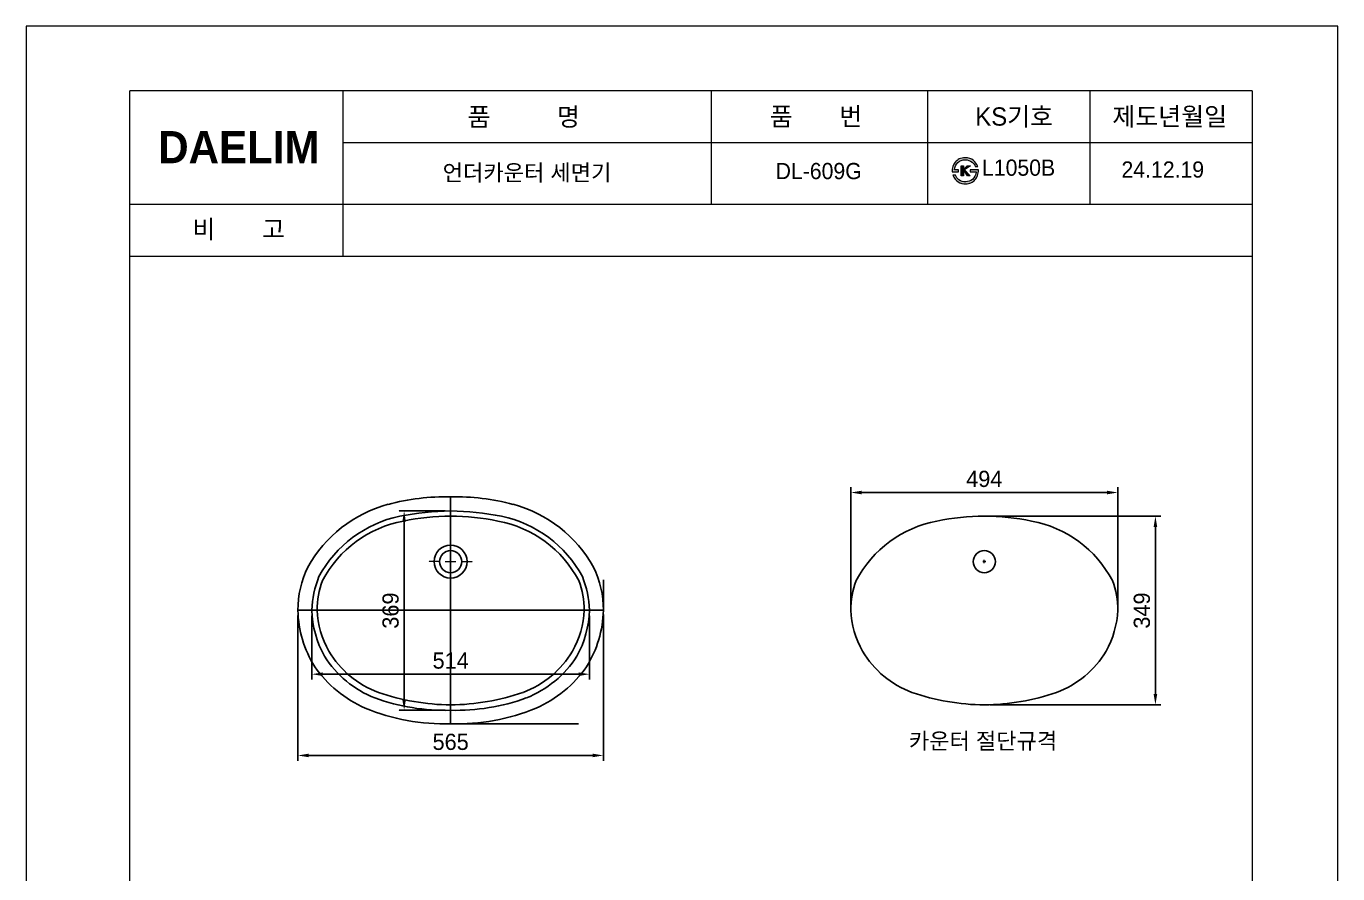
# Model space of a CAD drawing. Header units: millimetres. Extents: x 9033 to 25278, y 315 to 3859.
# Drawn here: x 22852 to 25278, y 2291 to 3859 of the extents above; entities that cross this region are included whole.
import ezdxf

# ---------------------------------------------------------------- set-up
doc = ezdxf.new("R2010")
doc.units = ezdxf.units.MM
doc.header["$LTSCALE"] = 0.1
doc.linetypes.add('AM_ISO02W050x2', pattern=[3.75, 3, -0.75])
doc.linetypes.add('CENTER', pattern=[50.8, 31.75, -6.35, 6.35, -6.35])
for name, color, linetype, lineweight in [('AM_6', 2, 'Continuous', 30), ('CEN', 1, 'CENTER', 5), ('DIM', 3, 'Continuous', 15), ('YA', 160, 'Continuous', 15)]:
    doc.layers.add(name, color=color, linetype=linetype, lineweight=lineweight)
doc.layers.add('LINE', color=7, linetype='Continuous')
doc.styles.add('h', font='', dxfattribs={"height": 30})
doc.styles.add('STYLE2', font='dutch.ttf', dxfattribs={"height": 25})
doc.styles.add('스타일1', font='txt.shx', dxfattribs={"bigfont": 'ghs.shx'})
doc.styles.get('h').set_extended_font_data('Haansoft Batang')
doc.dimstyles.new('AM_ISO$0', dxfattribs={"dimscale": 10, "dimtxt": 3.5, "dimasz": 2, "dimexe": 1, "dimexo": 1, "dimgap": 1, "dimtad": 1, "dimdec": 0, "dimdsep": 46, "dimtxsty": 'h', "dimcen": 0.5, "dimclrd": 256, "dimclre": 256, "dimclrt": 2, "dimadec": 0, "dimazin": 2, "dimtp": 0.1, "dimtm": 0.1, "dimtfac": 0.71, "dimtdec": 0, "dimtmove": 0, "dimatfit": 3, "dimfxl": 0, "dimlwd": -1, "dimlwe": -1, "dimarcsym": 0})

# ---------------------------------------------------------------- blocks, each defined once
blk = doc.blocks.new('*D118')
at = {"linetype": 'AM_ISO02W050x2'}
for p, q in [((24377, 2788.3), (24377, 3006.2)), ((24397, 2996.2), (24851, 2996.2)), ((24871, 2788.3), (24871, 3006.2))]:
    blk.add_line(p, q, dxfattribs=at)
for points in [[(24397, 2999.5), (24397, 2992.9), (24377, 2996.2)], [(24851, 2999.5), (24851, 2992.9), (24871, 2996.2)]]:
    blk.add_solid(points, dxfattribs=at)
at = {"layer": 'Defpoints', "color": 0, "linetype": 'AM_ISO02W050x2'}
for p in [(24871, 2996.2), (24377, 2778.3), (24871, 2778.3)]:
    blk.add_point(p, dxfattribs=at)
at = {"color": 2, "linetype": 'AM_ISO02W050x2', "insert": (24624, 3021.2), "char_height": 30, "attachment_point": 5, "style": 'h'}
blk.add_mtext('{\\C7;494}', dxfattribs=at)
blk = doc.blocks.new('*D119')
at = {"linetype": 'AM_ISO02W050x2'}
for p, q in [((24633.6, 2952.5), (24950.5, 2952.5)), ((24940.5, 2932.5), (24940.5, 2623.2)), ((24634, 2603.2), (24950.5, 2603.2))]:
    blk.add_line(p, q, dxfattribs=at)
for points in [[(24937.2, 2932.5), (24943.8, 2932.5), (24940.5, 2952.5)], [(24937.2, 2623.2), (24943.8, 2623.2), (24940.5, 2603.2)]]:
    blk.add_solid(points, dxfattribs=at)
at = {"layer": 'Defpoints', "color": 0, "linetype": 'AM_ISO02W050x2'}
for p in [(24623.6, 2952.5), (24624, 2603.2), (24940.5, 2603.2)]:
    blk.add_point(p, dxfattribs=at)
at = {"color": 2, "linetype": 'AM_ISO02W050x2', "insert": (24915.5, 2777.8), "char_height": 30, "attachment_point": 5, "rotation": 90, "style": 'h'}
blk.add_mtext('{\\C7;349}', dxfattribs=at)
blk = doc.blocks.new('*D120')
at = {"linetype": 'AM_ISO02W050x2'}
for p, q in [((23380.3, 2768.3), (23380.3, 2650.1)), ((23894, 2768.3), (23894, 2650.1)), ((23400.3, 2660.1), (23874, 2660.1))]:
    blk.add_line(p, q, dxfattribs=at)
for points in [[(23400.3, 2663.4), (23400.3, 2656.7), (23380.3, 2660.1)], [(23874, 2663.4), (23874, 2656.7), (23894, 2660.1)]]:
    blk.add_solid(points, dxfattribs=at)
at = {"layer": 'Defpoints', "color": 0, "linetype": 'AM_ISO02W050x2'}
for p in [(23380.3, 2778.3), (23894, 2778.3), (23894, 2660.1)]:
    blk.add_point(p, dxfattribs=at)
at = {"color": 2, "linetype": 'AM_ISO02W050x2', "insert": (23637.1, 2685.1), "char_height": 30, "attachment_point": 5, "style": 'h'}
blk.add_mtext('514', dxfattribs=at)
blk = doc.blocks.new('*D121')
at = {"linetype": 'AM_ISO02W050x2'}
for p, q in [((23627.1, 2962.1), (23541.1, 2962.1)), ((23551.1, 2942.1), (23551.1, 2613.3)), ((23627.1, 2593.3), (23541.1, 2593.3))]:
    blk.add_line(p, q, dxfattribs=at)
for points in [[(23547.7, 2942.1), (23554.4, 2942.1), (23551.1, 2962.1)], [(23547.7, 2613.3), (23554.4, 2613.3), (23551.1, 2593.3)]]:
    blk.add_solid(points, dxfattribs=at)
at = {"layer": 'Defpoints', "color": 0, "linetype": 'AM_ISO02W050x2'}
for p in [(23637.1, 2962.1), (23551.1, 2593.3), (23637.1, 2593.3)]:
    blk.add_point(p, dxfattribs=at)
at = {"color": 2, "linetype": 'AM_ISO02W050x2', "insert": (23526.1, 2777.7), "char_height": 30, "attachment_point": 5, "rotation": 90, "style": 'h'}
blk.add_mtext('369', dxfattribs=at)
blk = doc.blocks.new('*D122')
at = {"linetype": 'AM_ISO02W050x2'}
for p, q in [((23354.6, 2769.3), (23354.6, 2499.7)), ((23919.6, 2770.3), (23919.6, 2499.7)), ((23374.6, 2509.7), (23899.6, 2509.7))]:
    blk.add_line(p, q, dxfattribs=at)
for points in [[(23374.6, 2513), (23374.6, 2506.4), (23354.6, 2509.7)], [(23899.6, 2513), (23899.6, 2506.4), (23919.6, 2509.7)]]:
    blk.add_solid(points, dxfattribs=at)
at = {"layer": 'Defpoints', "color": 0, "linetype": 'AM_ISO02W050x2'}
for p in [(23354.6, 2779.3), (23919.6, 2780.3), (23919.6, 2509.7)]:
    blk.add_point(p, dxfattribs=at)
at = {"color": 2, "linetype": 'AM_ISO02W050x2', "insert": (23637.1, 2534.7), "char_height": 30, "attachment_point": 5, "style": 'h'}
blk.add_mtext('565', dxfattribs=at)

msp = doc.modelspace()

# ---------------------------------------------------------------- hatches: boundary and pattern name
at = {"layer": 'DIM'}
h = msp.add_hatch(color=0, dxfattribs=at)
h.dxf.hatch_style = 1
edge = h.paths.add_edge_path()
edge.add_spline(control_points=[(24575, 3606.8), (24578.7, 3610.1), (24583.3, 3611.8), (24588.9, 3611.8)], knot_values=[9, 9, 9, 9, 10, 10, 10, 10], degree=3, periodic=0)
edge.add_spline(control_points=[(24588.9, 3611.8), (24593.6, 3611.8), (24597.8, 3610.4), (24601.5, 3607.5)], knot_values=[8, 8, 8, 8, 9, 9, 9, 9], degree=3, periodic=0)
edge.add_spline(control_points=[(24601.5, 3607.5), (24604.4, 3605.1), (24606.3, 3602.5), (24607.3, 3599.7)], knot_values=[7, 7, 7, 7, 8, 8, 8, 8], degree=3, periodic=0)
edge.add_spline(control_points=[(24607.3, 3599.7), (24607.3, 3599.7), (24611.9, 3599.7), (24611.9, 3599.7)], knot_values=[6.00001, 6.00001, 6.00001, 6.00001, 7, 7, 7, 7], degree=3, periodic=0)
edge.add_spline(control_points=[(24611.9, 3599.7), (24610.1, 3604.2), (24607.5, 3607.8), (24604.1, 3610.5)], knot_values=[5, 5, 5, 5, 6, 6, 6, 6], degree=3, periodic=0)
edge.add_spline(control_points=[(24604.1, 3610.5), (24599.9, 3613.8), (24594.7, 3615.5), (24588.5, 3615.6)], knot_values=[4, 4, 4, 4, 5, 5, 5, 5], degree=3, periodic=0)
edge.add_spline(control_points=[(24588.5, 3615.6), (24584.5, 3615.5), (24581, 3614.8), (24577.7, 3613.3)], knot_values=[3, 3, 3, 3, 4, 4, 4, 4], degree=3, periodic=0)
edge.add_spline(control_points=[(24577.7, 3613.3), (24574.8, 3611.9), (24572.3, 3609.9), (24570.2, 3607.3)], knot_values=[2, 2, 2, 2, 3, 3, 3, 3], degree=3, periodic=0)
edge.add_spline(control_points=[(24570.2, 3607.3), (24568.2, 3605), (24566.7, 3602.2), (24565.8, 3599.1)], knot_values=[1, 1, 1, 1, 2, 2, 2, 2], degree=3, periodic=0)
edge.add_spline(control_points=[(24565.8, 3599.1), (24564.9, 3596), (24564.5, 3592.9), (24564.7, 3589.6)], knot_values=[0, 0, 0, 0, 1, 1, 1, 1], degree=3, periodic=0)
edge.add_spline(control_points=[(24564.7, 3589.6), (24564.7, 3589.6), (24564.7, 3589.6), (24564.7, 3589.6), (24564.7, 3589.6), (24576.6, 3589.6), (24576.6, 3589.6), (24576.6, 3589.6), (24576.6, 3593.1), (24576.6, 3593.1), (24576.6, 3593.1), (24568.9, 3593.1), (24568.9, 3593.1), (24569.2, 3598.8), (24571.2, 3603.3), (24575, 3606.8)], knot_values=[10, 10, 10, 10, 10.99996, 10.99996, 10.99996, 11.99996, 11.99996, 11.99996, 12.99996, 12.99996, 12.99996, 13.99996, 13.99996, 13.99996, 14.99996, 14.99996, 14.99996, 14.99996], degree=3, periodic=0)
h = msp.add_hatch(color=0, dxfattribs=at)
h.dxf.hatch_style = 1
edge = h.paths.add_edge_path()
edge.add_spline(control_points=[(24589.9, 3571.1), (24584.9, 3570.9), (24580.5, 3572.1), (24576.9, 3575)], knot_values=[8, 8, 8, 8, 9, 9, 9, 9], degree=3, periodic=0)
edge.add_spline(control_points=[(24576.9, 3575), (24574.4, 3576.9), (24572.3, 3579.6), (24570.5, 3583.1)], knot_values=[7, 7, 7, 7, 8, 8, 8, 8], degree=3, periodic=0)
edge.add_spline(control_points=[(24570.5, 3583.1), (24570.5, 3583.1), (24566.1, 3583.1), (24566.1, 3583.1)], knot_values=[6.00001, 6.00001, 6.00001, 6.00001, 7, 7, 7, 7], degree=3, periodic=0)
edge.add_spline(control_points=[(24566.1, 3583.1), (24568.2, 3577.8), (24571.4, 3573.8), (24575.7, 3571.1)], knot_values=[5, 5, 5, 5, 6, 6, 6, 6], degree=3, periodic=0)
edge.add_spline(control_points=[(24575.7, 3571.1), (24579.8, 3568.5), (24584.5, 3567.2), (24589.9, 3567.2)], knot_values=[4, 4, 4, 4, 5, 5, 5, 5], degree=3, periodic=0)
edge.add_spline(control_points=[(24589.9, 3567.2), (24593.2, 3567.2), (24596.3, 3567.9), (24599.2, 3569.3)], knot_values=[3, 3, 3, 3, 4, 4, 4, 4], degree=3, periodic=0)
edge.add_spline(control_points=[(24599.2, 3569.3), (24602.1, 3570.5), (24604.6, 3572.4), (24606.7, 3574.7)], knot_values=[2, 2, 2, 2, 3, 3, 3, 3], degree=3, periodic=0)
edge.add_spline(control_points=[(24606.7, 3574.7), (24608.8, 3577.1), (24610.4, 3579.9), (24611.5, 3583)], knot_values=[1, 1, 1, 1, 2, 2, 2, 2], degree=3, periodic=0)
edge.add_spline(control_points=[(24611.5, 3583), (24612.6, 3586.2), (24613.1, 3589.6), (24613.1, 3593.1)], knot_values=[0, 0, 0, 0, 1, 1, 1, 1], degree=3, periodic=0)
edge.add_spline(control_points=[(24613.1, 3593.1), (24613.1, 3593.1), (24613.1, 3593.1), (24613.1, 3593.1), (24613.1, 3593.1), (24597.7, 3593.1), (24597.7, 3593.1), (24597.7, 3593.1), (24597.7, 3589.6), (24597.7, 3589.6), (24597.7, 3589.6), (24608.9, 3589.6), (24608.9, 3589.6), (24608.4, 3583.5), (24606, 3578.8), (24601.9, 3575.4)], knot_values=[10, 10, 10, 10, 10.99996, 10.99996, 10.99996, 11.99996, 11.99996, 11.99996, 12.99996, 12.99996, 12.99996, 13.99996, 13.99996, 13.99996, 14.99996, 14.99996, 14.99996, 14.99996], degree=3, periodic=0)
edge.add_spline(control_points=[(24601.9, 3575.4), (24598.3, 3572.6), (24594.3, 3571.1), (24589.9, 3571.1)], knot_values=[9, 9, 9, 9, 10, 10, 10, 10], degree=3, periodic=0)
h = msp.add_hatch(color=0, dxfattribs=at)
h.dxf.hatch_style = 1
h.paths.add_polyline_path([(24585.4, 3594.1), (24585.4, 3600.8), (24581, 3600.8), (24581, 3581.9), (24585.4, 3581.9), (24585.4, 3588.7), (24587.5, 3590.5), (24592.8, 3581.9), (24597.9, 3581.9), (24587.5, 3593.2), (24598.4, 3600.7), (24592.6, 3600.7)])

# ---------------------------------------------------------------- linework, layer by layer
at = {"color": 7, "linetype": 'AM_ISO02W050x2'}
for p, q in [((23636.7, 2988.3), (23637.1, 2568.4)), ((23919.6, 2778.3), (23354.6, 2778.3))]:
    msp.add_line(p, q, dxfattribs=at)
for p, q in [((23919.6, 2778.3), (23919.6, 2834.8)), ((23637.1, 2568.4), (23873.5, 2568.4))]:
    msp.add_line(p, q)
for centre, radius, start, end in [((23630, 2562.7), 425.7, 89.0453, 104.777), ((23644.2, 2562.7), 425.7, 75.223, 90.9547), ((23585.4, 2739.3), 243.6, 105.2218, 150.8079), ((23642.3, 2455.1), 507, 90.5873, 101.3089), ((23631.9, 2455.1), 507, 78.6911, 89.4127), ((23688.8, 2739.3), 243.6, 29.1921, 74.7782), ((23588, 2735.9), 221, 101.779, 151.7108), ((23686.2, 2735.9), 221, 28.2892, 78.221), ((23534.4, 2779.3), 179.7, 154.0176, 180.3027), ((23568, 2771.4), 187.8, 158.3811, 177.89), ((23706.3, 2771.4), 187.8, 2.11, 21.6189), ((23739.9, 2779.3), 179.7, 359.6973, 25.9824), ((23560.3, 2782.7), 205.7, 181.2281, 211.9489), ((23569.7, 2785.1), 189.6, 182.0379, 208.9372), ((23698.7, 2786), 195.4, 331.6584, 357.7599), ((23713.9, 2782.7), 205.7, 328.0511, 358.7719), ((23779.1, 2783.7), 140.6, 357.8504, 357.8505), ((23503.8, 2778.7), 150.4, 187.4588754050801, 187.4589049574013), ((23569, 2797.9), 195.5, 212.3359, 248.4391), ((23703.6, 2800.7), 198.7, 291.7077, 327.244), ((23569.6, 2802.1), 224.1, 214.8899, 246.1957), ((23704.7, 2802.1), 224.1, 293.8043, 325.1101), ((23625.7, 2955.1), 386.9, 247.7456, 271.6988), ((23627.2, 2973.7), 380.5, 250.0152, 271.492), ((23647, 2973.7), 380.5, 268.508, 289.9848), ((23648.6, 2955.1), 386.9, 268.3012, 292.2544)]:
    msp.add_arc(centre, radius, start, end)
at = {"color": 1}
for centre, radius, start, end in [((23588.8, 2733.7), 213.3, 100.5836, 152.1712), ((23636.8, 2531.6), 420.9, 89.9487, 101.9436), ((23637.5, 2531.6), 420.9, 78.0564, 90.0513), ((23685.4, 2733.7), 213.3, 27.8288, 79.4164), ((24575.7, 2733.7), 213.3, 100.5836, 152.1712), ((24623.6, 2531.6), 420.9, 89.9487, 101.9436), ((24624.4, 2531.6), 420.9, 78.0564, 90.0513), ((24672.3, 2733.7), 213.3, 27.8288, 79.4164), ((23546.2, 2778.1), 156.1, 159.2877, 179.9126), ((23728.1, 2778.1), 156.1, 0.0874, 20.7123), ((24533, 2778.1), 156.1, 159.2877, 179.9126), ((24715, 2778.1), 156.1, 0.0874, 20.7123), ((23563.5, 2787), 173.6, 182.8721, 209.1435), ((23710.8, 2787), 173.6, 330.8565, 357.1279), ((24550.4, 2787), 173.6, 182.8721, 209.1435), ((24697.6, 2787), 173.6, 330.8565, 357.1279), ((23565.5, 2794.2), 178.9, 210.8213, 249.6822), ((23708.8, 2794.2), 178.9, 290.3178, 329.1787), ((24552.4, 2794.2), 178.9, 210.8213, 249.6822), ((24695.6, 2794.2), 178.9, 290.3178, 329.1787), ((23643.4, 3035.9), 432.8, 251.126, 269.1699), ((23630.9, 3035.9), 432.8, 270.8301, 288.874), ((24630.3, 3035.9), 432.8, 251.126, 269.1699), ((24617.7, 3035.9), 432.8, 270.8301, 288.874)]:
    msp.add_arc(centre, radius, start, end, dxfattribs=at)
at = {"layer": 'CEN', "color": 0}
for p, q in [((23637.1, 2888.3), (23637.1, 2908.8)), ((23617.1, 2868.3), (23596.6, 2868.3)), ((23627.1, 2868.3), (23647.1, 2868.3)), ((23637.1, 2858.3), (23637.1, 2878.3)), ((23657.1, 2868.3), (23677.6, 2868.3)), ((24621, 2868.3), (24627, 2868.3)), ((24627, 2868.3), (24621, 2868.3)), ((24624, 2865.5), (24624, 2871.5)), ((24624, 2865.5), (24624, 2871.5)), ((24624, 2865.5), (24624, 2871.5)), ((24624, 2865.3), (24624, 2871.3)), ((24624, 2865.3), (24624, 2871.3)), ((23637.1, 2848.3), (23637.1, 2827.8))]:
    msp.add_line(p, q, dxfattribs=at)
at = {"layer": 'LINE', "color": 0}
for centre, radius in [((23637.1, 2868.3), 30.5), ((23637.1, 2868.3), 20.5), ((24624, 2868.3), 20.5)]:
    msp.add_circle(centre, radius, dxfattribs=at)
at = {"layer": 'YA', "color": 7}
for p, q in [((25119.6, 3739.1), (23043.6, 3739.1)), ((23043.6, 2668.9), (23043.6, 3739.1)), ((23438.1, 3433.1), (23438.1, 3739.1)), ((24119.6, 3528.7), (24119.6, 3738.7)), ((24519.6, 3528.7), (24519.6, 3738.7)), ((24519.6, 3528.7), (24519.6, 3738.7)), ((24819.6, 3528.7), (24819.6, 3738.7)), ((24819.6, 3528.7), (24819.6, 3738.7)), ((25119.6, 3739.1), (25119.6, 559.1)), ((25119.6, 3643.1), (23438.1, 3643.1)), ((25119.6, 3529.1), (23043.6, 3529.1)), ((25119.6, 3433.1), (23043.6, 3433.1)), ((25119.6, 3433.1), (23043.6, 3433.1)), ((23043.6, 559.1), (23043.6, 2668.9))]:
    msp.add_line(p, q, dxfattribs=at)
at = {"layer": 'YA', "color": 0}
msp.add_lwpolyline([(22852.2, 428.6), (25277.7, 428.6), (25277.7, 3858.9), (22852.2, 3858.9)], close=True, dxfattribs=at)
at = {"layer": 'YA', "color": 7}
msp.add_lwpolyline([(24585.4, 3594.1), (24592.6, 3600.7), (24598.4, 3600.7), (24587.5, 3593.2), (24597.9, 3581.9), (24592.8, 3581.9), (24587.5, 3590.5), (24585.4, 3588.7), (24585.4, 3581.9), (24581, 3581.9), (24581, 3600.8), (24585.4, 3600.8), (24585.4, 3594.1)], close=True, dxfattribs=at)
for points in [[(24564.7, 3589.6), (24564.5, 3592.9), (24564.9, 3596), (24565.8, 3599.1), (24566.7, 3602.2), (24568.2, 3605), (24570.2, 3607.3), (24572.3, 3609.9), (24574.8, 3611.9), (24577.7, 3613.3), (24581, 3614.8), (24584.5, 3615.5), (24588.5, 3615.6), (24594.7, 3615.5), (24599.9, 3613.8), (24604.1, 3610.5), (24607.5, 3607.8), (24610.1, 3604.2), (24611.9, 3599.7), (24611.9, 3599.7), (24607.3, 3599.7), (24607.3, 3599.7), (24606.3, 3602.5), (24604.4, 3605.1), (24601.5, 3607.5), (24597.8, 3610.4), (24593.6, 3611.8), (24588.9, 3611.8), (24583.3, 3611.8), (24578.7, 3610.1), (24575, 3606.8), (24571.2, 3603.3), (24569.2, 3598.8), (24568.9, 3593.1), (24568.9, 3593.1), (24576.6, 3593.1), (24576.6, 3593.1), (24576.6, 3593.1), (24576.6, 3589.6), (24576.6, 3589.6), (24576.6, 3589.6), (24564.7, 3589.6), (24564.7, 3589.6), (24564.7, 3589.6), (24564.7, 3589.6), (24564.7, 3589.6)], [(24613.1, 3593.1), (24613.1, 3589.6), (24612.6, 3586.2), (24611.5, 3583), (24610.4, 3579.9), (24608.8, 3577.1), (24606.7, 3574.7), (24604.6, 3572.4), (24602.1, 3570.5), (24599.2, 3569.3), (24596.3, 3567.9), (24593.2, 3567.2), (24589.9, 3567.2), (24584.5, 3567.2), (24579.8, 3568.5), (24575.7, 3571.1), (24571.4, 3573.8), (24568.2, 3577.8), (24566.1, 3583.1), (24566.1, 3583.1), (24570.5, 3583.1), (24570.5, 3583.1), (24572.3, 3579.6), (24574.4, 3576.9), (24576.9, 3575), (24580.5, 3572.1), (24584.9, 3570.9), (24589.9, 3571.1), (24594.3, 3571.1), (24598.3, 3572.6), (24601.9, 3575.4), (24606, 3578.8), (24608.4, 3583.5), (24608.9, 3589.6), (24608.9, 3589.6), (24597.7, 3589.6), (24597.7, 3589.6), (24597.7, 3589.6), (24597.7, 3593.1), (24597.7, 3593.1), (24597.7, 3593.1), (24613.1, 3593.1), (24613.1, 3593.1), (24613.1, 3593.1), (24613.1, 3593.1), (24613.1, 3593.1)]]:
    msp.add_open_spline(points, degree=3, knots=[0, 0, 0, 0, 1, 1, 1, 2, 2, 2, 3, 3, 3, 4, 4, 4, 5, 5, 5, 6, 6, 6, 7, 7, 7, 8, 8, 8, 9, 9, 9, 10, 10, 10, 11, 11, 11, 12, 12, 12, 13, 13, 13, 14, 14, 14, 15, 15, 15, 15], dxfattribs=at)

# ---------------------------------------------------------------- texts
at = {"layer": 'AM_6', "color": 0, "char_height": 30, "width": 500.182, "attachment_point": 1, "style": 'STYLE2'}
for s, insert in [('{\\fGulim|b0|i0|c129|p49;언더카운터 세면기}', (23622.3, 3603)), ('{\\fGulim|b0|i0|c129|p49;DL-609G}', (24238.1, 3606)), ('{\\fGulim|b0|i0|c129|p49;카운터 절단규격}', (24484.5, 2551.5))]:
    msp.add_mtext(s, dxfattribs=dict(at, insert=insert))
at = {"layer": 'DIM', "color": 0, "char_height": 33.819, "attachment_point": 1, "style": '스타일1'}
for s, insert in [('{\\fGulim|b0|i0|c129|p50;품          명}', (23668.4, 3708.3)), ('{\\fGulim|b0|i0|c129|p50;품       번}', (24227.4, 3708.8)), ('{\\fGulim|b0|i0|c129|p50;KS기호}', (24607.3, 3708.8)), ('{\\fGulim|b0|i0|c129|p50;제도년월일}', (24860.8, 3708.8)), ('{\\fGulim|b0|i0|c129|p50;비       고}', (23159.6, 3500.5))]:
    msp.add_mtext(s, dxfattribs=dict(at, insert=insert))
for s, insert, width in [('{\\fGulim|b0|i0|c129|p50;   \\H0.88708x;L1050B}', (24582.9, 3612.3), 702.697), ('{\\fGulim|b0|i0|c129|p50; \\H0.79087x; \\H1.12165x;24.12.19}', (24855.7, 3608.8), 270.186)]:
    msp.add_mtext(s, dxfattribs=dict(at, insert=insert, width=width))
at = {"layer": 'YA', "color": 7, "insert": (23096.4, 3664.9), "char_height": 59.437, "width": 290.871, "attachment_point": 1, "style": 'h'}
msp.add_mtext('{\\fHYGraphic-Medium|b1|i0|c129|p18;DAELIM}', dxfattribs=at)

# ---------------------------------------------------------------- dimensions: what is measured, and where the dimension line sits
at = {"linetype": 'AM_ISO02W050x2'}
dim = msp.add_linear_dim(base=(24871, 2996.2), p1=(24377, 2778.3), p2=(24871, 2778.3), text='{\\C7;<>}', dimstyle='AM_ISO$0', dxfattribs=at)
dim.commit()
dim.dimension.update_dxf_attribs({"geometry": '*D118', "text_midpoint": (24624, 3021.2)})
dim = msp.add_linear_dim(base=(23551.1, 2593.3), p1=(23637.1, 2962.1), p2=(23637.1, 2593.3), angle=90, dimstyle='AM_ISO$0', dxfattribs=at)
dim.commit()
dim.dimension.update_dxf_attribs({"geometry": '*D121', "text_midpoint": (23526.1, 2777.7)})
dim = msp.add_linear_dim(base=(24940.5, 2603.2), p1=(24623.6, 2952.5), p2=(24624, 2603.2), angle=90, text='{\\C7;<>}', dimstyle='AM_ISO$0', dxfattribs=at)
dim.commit()
dim.dimension.update_dxf_attribs({"geometry": '*D119', "text_midpoint": (24915.5, 2777.8)})
at = {"color": 7, "linetype": 'AM_ISO02W050x2'}
dim = msp.add_linear_dim(base=(23919.6, 2509.7), p1=(23354.6, 2779.3), p2=(23919.6, 2780.3), dimstyle='AM_ISO$0', dxfattribs=at)
dim.commit()
dim.dimension.update_dxf_attribs({"geometry": '*D122', "text_midpoint": (23637.1, 2534.7)})
at = {"linetype": 'AM_ISO02W050x2'}
dim = msp.add_linear_dim(base=(23894, 2660.1), p1=(23380.3, 2778.3), p2=(23894, 2778.3), dimstyle='AM_ISO$0', dxfattribs=at)
dim.commit()
dim.dimension.update_dxf_attribs({"geometry": '*D120', "text_midpoint": (23637.1, 2685.1)})

doc.saveas('drawing.dxf')
